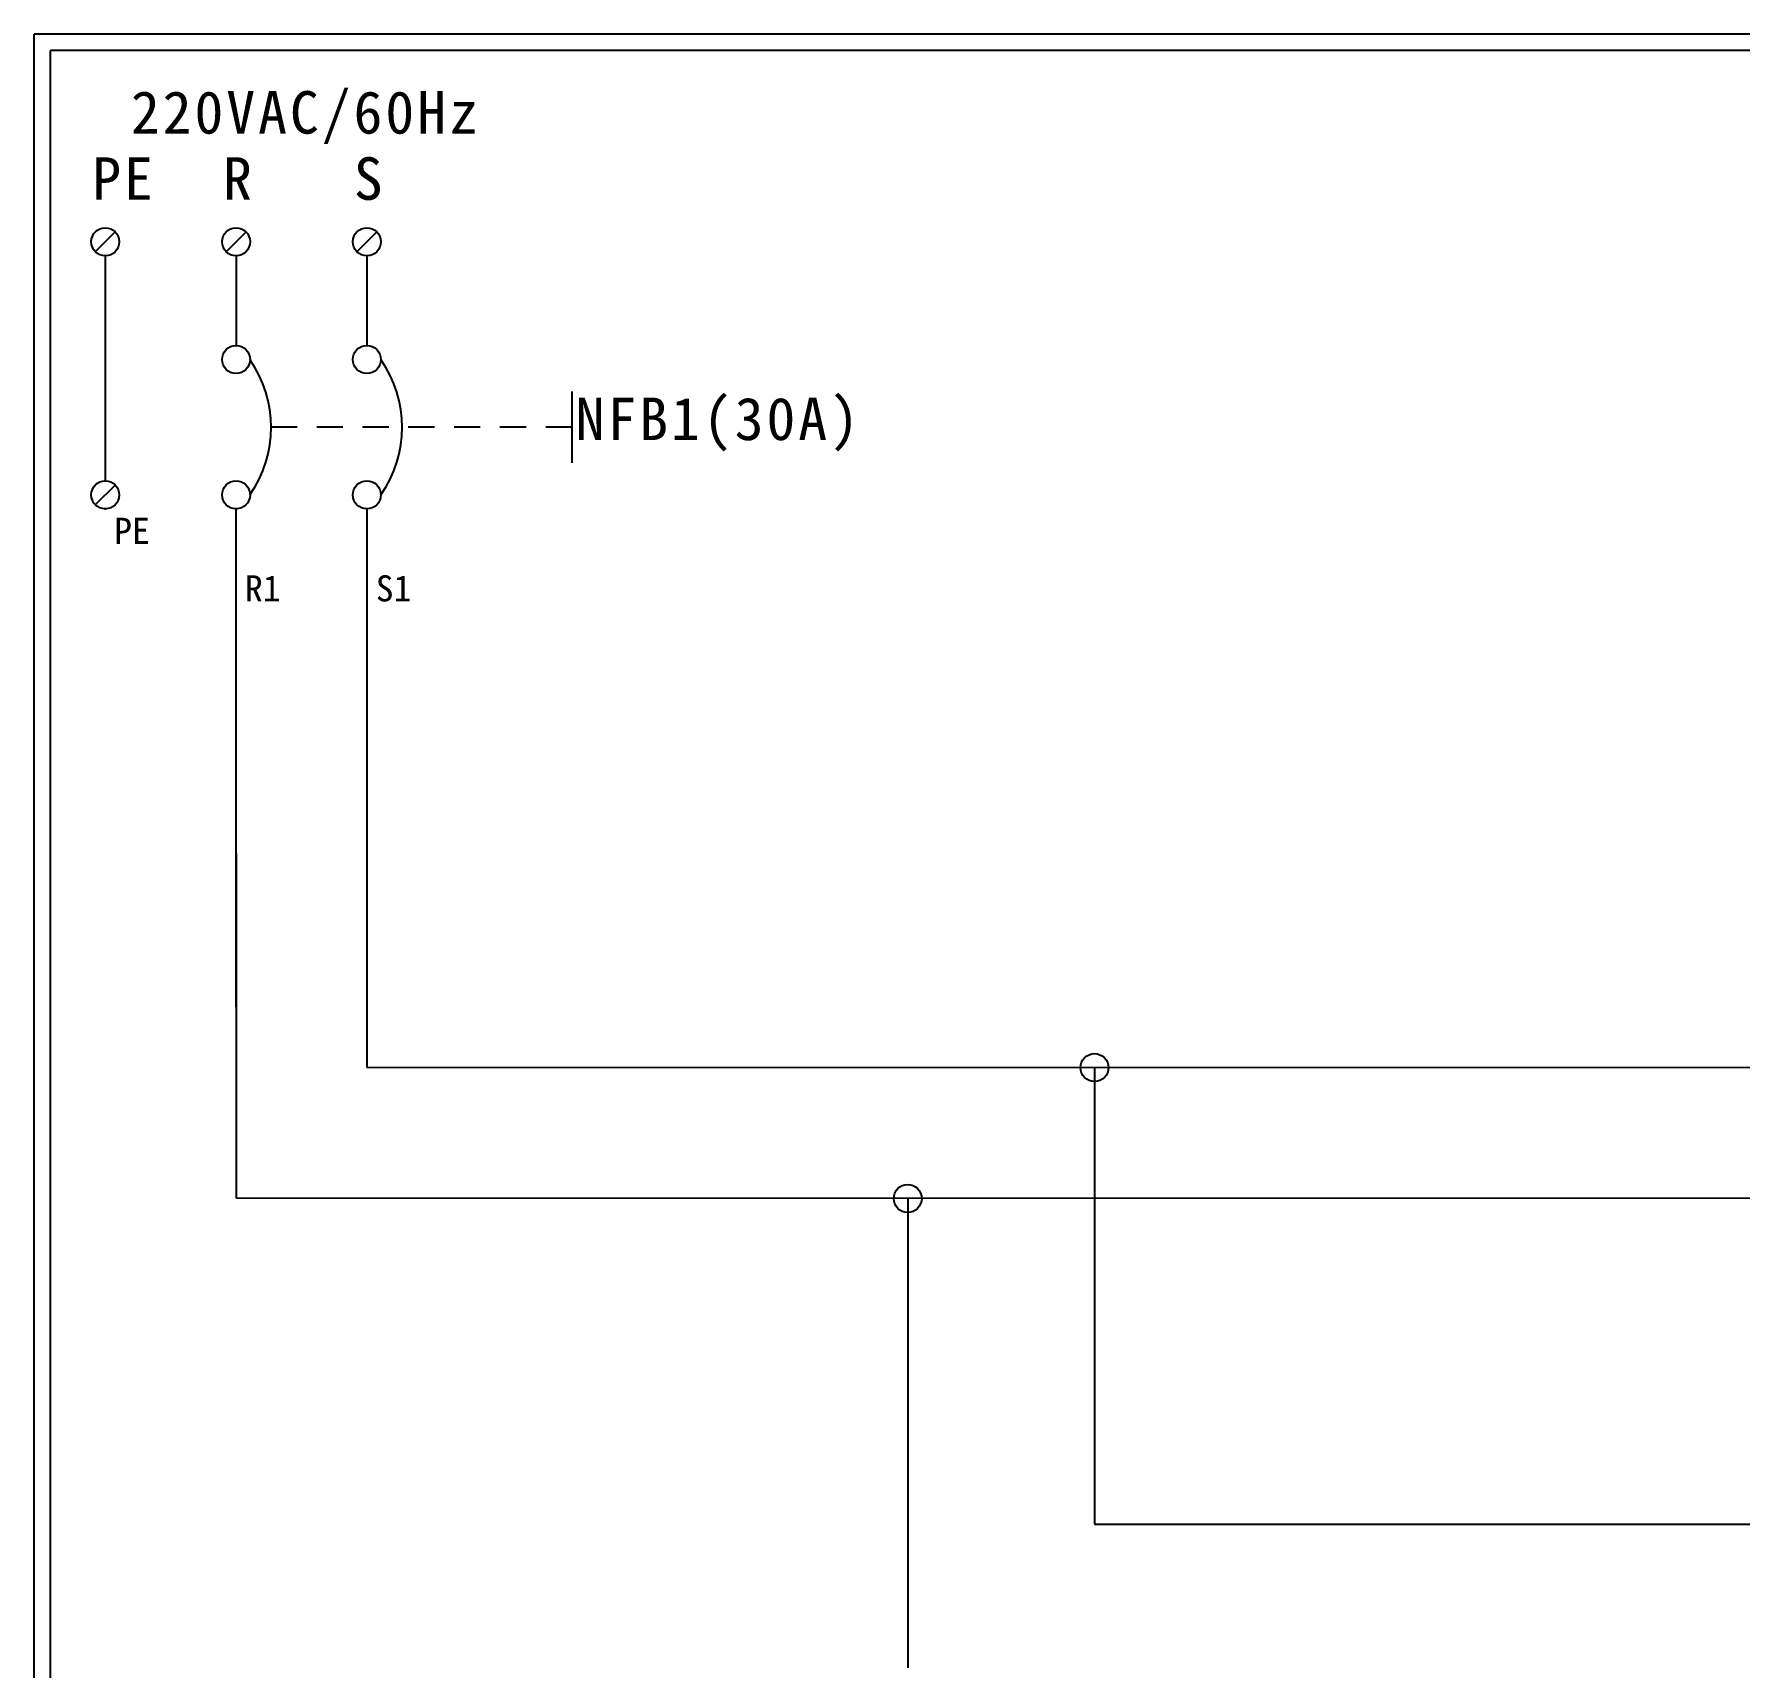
# Model space of a CAD drawing. Extents: x 10 to 297, y 3 to 207.
# Drawn here: x 10 to 140.4, y 82 to 207 of the extents above; entities that cross this region are included whole.
import ezdxf

# ---------------------------------------------------------------- set-up
doc = ezdxf.new("R2010")
doc.units = 0
doc.linetypes.add('HIDDEN9', pattern=[3.5, 2, -1.5])
doc.layers.get('0').update_dxf_attribs({"linetype": 'CONTINUOUS'})
doc.layers.add('圖框層', color=7, linetype='CONTINUOUS')
doc.layers.add('標尺寸層', color=3, linetype='CONTINUOUS')
doc.styles.add('STSL', font='kaiu.ttf')
doc.styles.add('標楷體', font='kaiu.ttf')

msp = doc.modelspace()

# ---------------------------------------------------------------- linework, layer by layer
at = {"color": 7}
for p, q in [((16.2, 191.85), (14.68, 190.33)), ((26.2, 191.85), (24.68, 190.33)), ((36.2, 191.85), (34.68, 190.33)), ((16.2, 172.49), (14.68, 170.98)), ((25.41, 170.67), (25.44, 117.96)), ((25.42, 147.14), (25.44, 117.96))]:
    msp.add_line(p, q, dxfattribs=at)
at = {"color": 7, "linetype": 'HIDDEN9'}
msp.add_line((51.11, 176.91), (28.13, 176.91), dxfattribs=at)
at = {"color": 7}
for centre in [(15.44, 191.09), (25.44, 191.09), (35.44, 191.09), (25.44, 182.09), (35.44, 182.09), (15.44, 171.74), (25.44, 171.74), (35.44, 171.74), (91.07, 127.95), (76.79, 117.94)]:
    msp.add_circle(centre, 1.07, dxfattribs=at)
for centre in [(19.08, 176.91), (29.08, 176.91)]:
    msp.add_arc(centre, 9.05, 325.1286, 34.8714, dxfattribs=at)
at = {"layer": '圖框層', "color": 7}
for p, q in [((297, 206.97), (10, 206.97)), ((10, 3), (10, 206.97)), ((295.75, 205.72), (11.25, 205.72)), ((11.25, 4.25), (11.25, 205.72))]:
    msp.add_line(p, q, dxfattribs=at)
at = {"layer": '標尺寸層', "color": 7}
for p, q in [((15.44, 190.02), (15.44, 172.81)), ((25.44, 190.02), (25.44, 183.16)), ((35.44, 190.02), (35.44, 183.16)), ((51.11, 179.64), (51.11, 174.18)), ((15.44, 170.67), (15.44, 170.6)), ((25.44, 170.67), (25.44, 170.6)), ((35.44, 170.67), (35.44, 170.6)), ((35.44, 170.67), (35.44, 127.96)), ((35.44, 147.14), (35.44, 127.96)), ((146.71, 127.94), (35.44, 127.96)), ((91.07, 127.95), (91.07, 93.03)), ((146.71, 117.94), (25.44, 117.96)), ((76.79, 117.94), (76.79, 82.05)), ((91.07, 93.03), (149.19, 93.03))]:
    msp.add_line(p, q, dxfattribs=at)

# ---------------------------------------------------------------- texts
at = {"color": 7, "char_height": 3.25, "style": '標楷體'}
for s, insert, width, attachment_point in [('\\pt6.5;{\\T1.1;220VAC/60Hz}', (30.77, 200.59), 32.2791, 5), ('\\pt6.5;{\\T1.1;PE}', (14.44, 197.55), 2, 1), ('\\pt6.5;{\\T1.1;R}', (24.44, 197.55), 2, 1), ('\\pt6.5;{\\T1.1;S}', (34.44, 197.55), 2, 1), ('\\pt6.5;{\\T1.1;NFB1(30A)}', (62.34, 179.18), 22.4705, 2)]:
    msp.add_mtext(s, dxfattribs=dict(at, insert=insert, width=width, attachment_point=attachment_point))
at = {"layer": '圖框層', "color": 7, "style": 'STSL'}
for s, p in [('PE', (16.12, 167.99)), ('R1', (26.12, 163.59)), ('S1', (36.12, 163.59))]:
    msp.add_text(s, height=2, dxfattribs=at).set_placement(p)

doc.saveas('drawing.dxf')
